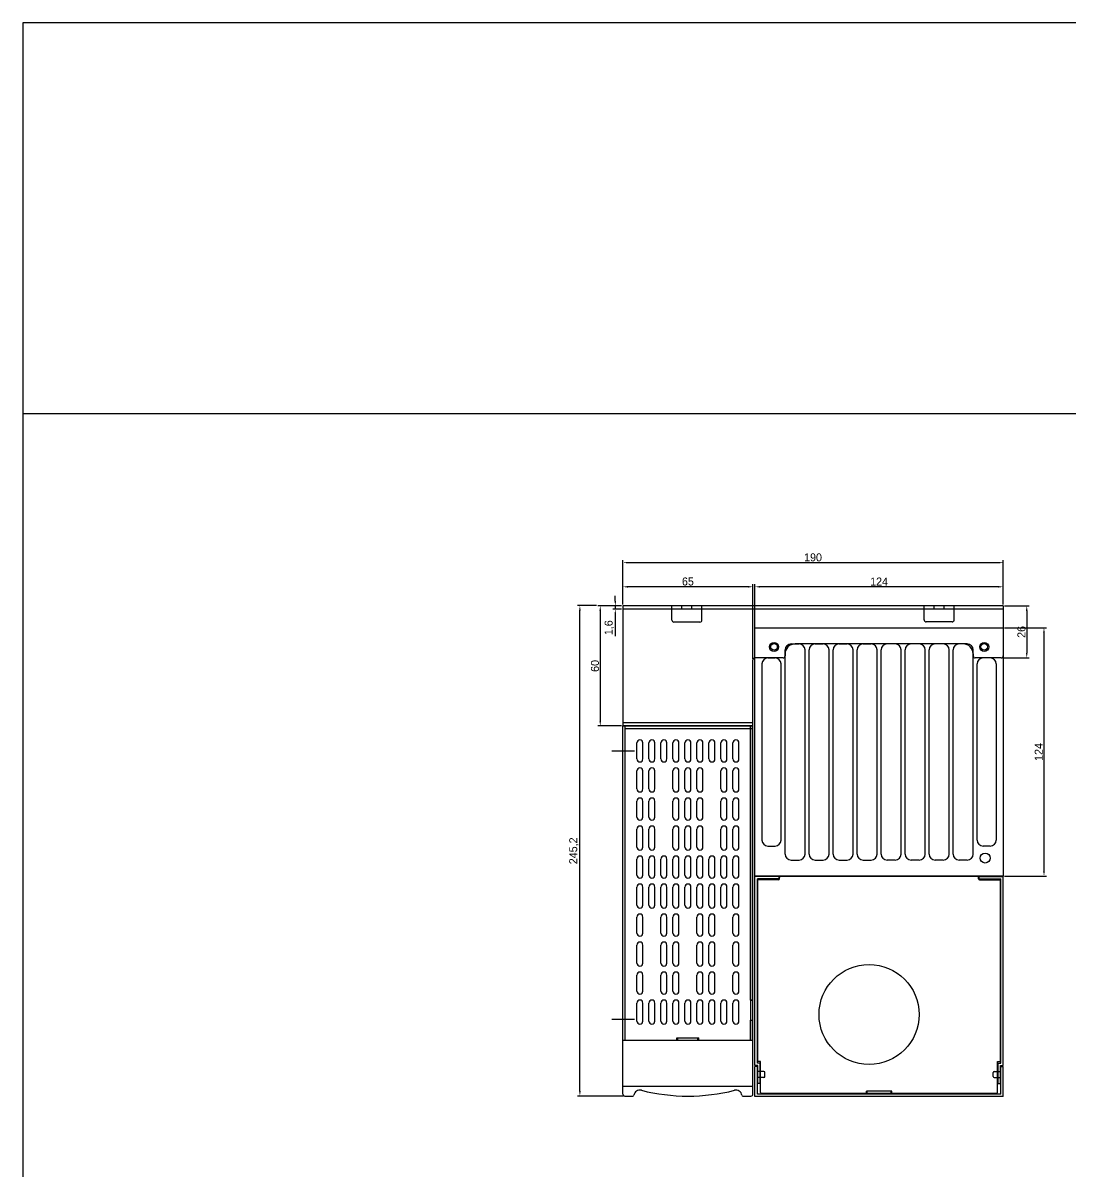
# Model space of a CAD drawing. Header units: millimetres. Extents: x 14468 to 16655, y -2998 to -1717.
# Drawn here: x 14468 to 14991, y -2291 to -1717 of the extents above; entities that cross this region are included whole.
import ezdxf

# ---------------------------------------------------------------- set-up
doc = ezdxf.new("R2010")
doc.units = ezdxf.units.MM
for name, color, linetype in [('CASE', 7, 'Continuous'), ('CASE BRACKET', 7, 'Continuous'), ('CASE COVER', 7, 'Continuous'), ('PCB BASE', 7, 'Continuous'), ('PCB BODY', 7, 'Continuous'), ('방열판', 7, 'Continuous')]:
    doc.layers.add(name, color=color, linetype=linetype)
doc.dimstyles.get("Standard").update_dxf_attribs({"dimtxt": 4, "dimasz": 2, "dimexe": 0.4, "dimexo": 0.9, "dimgap": 0.9, "dimtad": 1, "dimdsep": 46, "dimtxsty": 'Standard', "dimcen": 0.09, "dimclrd": 6, "dimclre": 6, "dimclrt": 4, "dimadec": 0, "dimazin": 2, "dimtfac": 1, "dimtofl": 0, "dimtmove": 0, "dimatfit": 3, "dimfxl": 1, "dimtolj": 1, "dimtzin": 0, "dimarcsym": 0})

# ---------------------------------------------------------------- blocks, each defined once
blk = doc.blocks.new('*D702')
at = {"color": 6, "lineweight": -2, "transparency": 16777216}
for p, q in [((14767.64, -2007.69), (14767.64, -1997.51)), ((14830.14, -1998.76), (14770.14, -1998.76)), ((14832.64, -2034.7), (14832.64, -1997.51))]:
    blk.add_line(p, q, dxfattribs=at)
at = {"color": 6, "transparency": 16777216}
for points in [[(14770.14, -1998.35), (14770.14, -1999.18), (14767.64, -1998.76)], [(14830.14, -1998.35), (14830.14, -1999.18), (14832.64, -1998.76)]]:
    blk.add_solid(points, dxfattribs=at)
at = {"layer": 'Defpoints', "color": 0, "transparency": 16777216}
for p in [(14767.64, -1998.76), (14767.64, -2008.32), (14832.64, -2035.32)]:
    blk.add_point(p, dxfattribs=at)
at = {"color": 1, "transparency": 16777216, "insert": (14800.14, -1996.14), "char_height": 4, "attachment_point": 5}
blk.add_mtext('65', dxfattribs=at)
blk = doc.blocks.new('*D872')
at = {"color": 6, "lineweight": -2, "transparency": 16777216}
for p, q in [((14767.64, -2002.29), (14767.64, -1985.46)), ((14955.14, -1986.71), (14770.14, -1986.71)), ((14957.64, -2007.69), (14957.64, -1985.46))]:
    blk.add_line(p, q, dxfattribs=at)
at = {"color": 6, "transparency": 16777216}
for points in [[(14770.14, -1986.29), (14770.14, -1987.12), (14767.64, -1986.71)], [(14955.14, -1986.29), (14955.14, -1987.12), (14957.64, -1986.71)]]:
    blk.add_solid(points, dxfattribs=at)
at = {"layer": 'Defpoints', "color": 0, "transparency": 16777216}
for p in [(14767.64, -1986.71), (14767.64, -2002.92), (14957.64, -2008.32)]:
    blk.add_point(p, dxfattribs=at)
at = {"color": 1, "transparency": 16777216, "insert": (14862.64, -1984.08), "char_height": 4, "attachment_point": 5}
blk.add_mtext('190', dxfattribs=at)
blk = doc.blocks.new('*D873')
at = {"color": 6, "lineweight": -2, "transparency": 16777216}
for p, q in [((14833.64, -2023.09), (14833.64, -1997.51)), ((14955.14, -1998.76), (14836.14, -1998.76)), ((14957.64, -2007.69), (14957.64, -1997.51))]:
    blk.add_line(p, q, dxfattribs=at)
at = {"color": 6, "transparency": 16777216}
for points in [[(14836.14, -1998.35), (14836.14, -1999.18), (14833.64, -1998.76)], [(14955.14, -1998.35), (14955.14, -1999.18), (14957.64, -1998.76)]]:
    blk.add_solid(points, dxfattribs=at)
at = {"layer": 'Defpoints', "color": 0, "transparency": 16777216}
for p in [(14833.64, -1998.76), (14957.64, -2008.32), (14833.64, -2023.72)]:
    blk.add_point(p, dxfattribs=at)
at = {"color": 1, "transparency": 16777216, "insert": (14895.64, -1996.14), "char_height": 4, "attachment_point": 5}
blk.add_mtext('124', dxfattribs=at)
blk = doc.blocks.new('*D875')
at = {"color": 6, "lineweight": -2, "transparency": 16777216}
for p, q in [((14767.02, -2008.32), (14755.1, -2008.32)), ((14756.35, -2010.82), (14756.35, -2065.82)), ((14767.02, -2068.32), (14755.1, -2068.32))]:
    blk.add_line(p, q, dxfattribs=at)
at = {"color": 6, "transparency": 16777216}
for points in [[(14755.93, -2010.82), (14756.76, -2010.82), (14756.35, -2008.32)], [(14755.93, -2065.82), (14756.76, -2065.82), (14756.35, -2068.32)]]:
    blk.add_solid(points, dxfattribs=at)
at = {"layer": 'Defpoints', "color": 0, "transparency": 16777216}
for p in [(14767.64, -2008.32), (14756.35, -2068.32), (14767.64, -2068.32)]:
    blk.add_point(p, dxfattribs=at)
at = {"color": 1, "transparency": 16777216, "insert": (14753.72, -2038.32), "char_height": 4, "attachment_point": 5, "rotation": 90}
blk.add_mtext('60', dxfattribs=at)
blk = doc.blocks.new('*D876')
at = {"color": 6, "lineweight": -2, "transparency": 16777216}
for p, q in [((14763.86, -2005.82), (14763.86, -2003.32)), ((14767.02, -2008.32), (14762.61, -2008.32)), ((14767.02, -2009.92), (14762.61, -2009.92)), ((14763.86, -2008.32), (14763.86, -2009.92)), ((14763.86, -2012.42), (14763.86, -2023.5))]:
    blk.add_line(p, q, dxfattribs=at)
at = {"color": 6, "transparency": 16777216}
for points in [[(14763.44, -2005.82), (14764.27, -2005.82), (14763.86, -2008.32)], [(14763.44, -2012.42), (14764.27, -2012.42), (14763.86, -2009.92)]]:
    blk.add_solid(points, dxfattribs=at)
at = {"layer": 'Defpoints', "color": 0, "transparency": 16777216}
for p in [(14763.86, -2009.92), (14767.64, -2008.32), (14767.64, -2009.92)]:
    blk.add_point(p, dxfattribs=at)
at = {"color": 1, "transparency": 16777216, "insert": (14760.9, -2019.21), "char_height": 4, "attachment_point": 5, "rotation": 90}
blk.add_mtext('1,6', dxfattribs=at)
blk = doc.blocks.new('*D703')
at = {"color": 6, "lineweight": -2, "transparency": 16777216}
for p, q in [((14754.47, -2008.12), (14744.92, -2008.12)), ((14746.17, -2250.82), (14746.17, -2010.62)), ((14768.02, -2253.32), (14744.92, -2253.32))]:
    blk.add_line(p, q, dxfattribs=at)
at = {"color": 6, "transparency": 16777216}
for points in [[(14745.76, -2010.62), (14746.59, -2010.62), (14746.17, -2008.12)], [(14745.76, -2250.82), (14746.59, -2250.82), (14746.17, -2253.32)]]:
    blk.add_solid(points, dxfattribs=at)
at = {"layer": 'Defpoints', "color": 0, "transparency": 16777216}
for p in [(14746.17, -2008.12), (14755.1, -2008.12), (14768.64, -2253.32)]:
    blk.add_point(p, dxfattribs=at)
at = {"color": 1, "transparency": 16777216, "insert": (14743.22, -2130.72), "char_height": 4, "attachment_point": 5, "rotation": 90}
blk.add_mtext('245,2', dxfattribs=at)
blk = doc.blocks.new('*D877')
at = {"color": 6, "lineweight": -2, "transparency": 16777216}
for p, q in [((14958.27, -2019.32), (14979.26, -2019.32)), ((14978.01, -2021.82), (14978.01, -2140.82)), ((14958.27, -2143.32), (14979.26, -2143.32))]:
    blk.add_line(p, q, dxfattribs=at)
at = {"color": 6, "transparency": 16777216}
for points in [[(14977.59, -2021.82), (14978.42, -2021.82), (14978.01, -2019.32)], [(14977.59, -2140.82), (14978.42, -2140.82), (14978.01, -2143.32)]]:
    blk.add_solid(points, dxfattribs=at)
at = {"layer": 'Defpoints', "color": 0, "transparency": 16777216}
for p in [(14957.64, -2019.32), (14957.64, -2143.32), (14978.01, -2143.32)]:
    blk.add_point(p, dxfattribs=at)
at = {"color": 1, "transparency": 16777216, "insert": (14975.38, -2081.32), "char_height": 4, "attachment_point": 5, "rotation": 90}
blk.add_mtext('124', dxfattribs=at)
blk = doc.blocks.new('*D879')
at = {"color": 6, "lineweight": -2, "transparency": 16777216}
for p, q in [((14958.27, -2008.32), (14970.65, -2008.32)), ((14969.4, -2010.82), (14969.4, -2031.82)), ((14957.27, -2034.32), (14970.65, -2034.32))]:
    blk.add_line(p, q, dxfattribs=at)
at = {"color": 6, "transparency": 16777216}
for points in [[(14968.98, -2010.82), (14969.82, -2010.82), (14969.4, -2008.32)], [(14968.98, -2031.82), (14969.82, -2031.82), (14969.4, -2034.32)]]:
    blk.add_solid(points, dxfattribs=at)
at = {"layer": 'Defpoints', "color": 0, "transparency": 16777216}
for p in [(14957.64, -2008.32), (14956.64, -2034.32), (14969.4, -2034.32)]:
    blk.add_point(p, dxfattribs=at)
at = {"color": 1, "transparency": 16777216, "insert": (14966.77, -2021.32), "char_height": 4, "attachment_point": 5, "rotation": 90}
blk.add_mtext('26', dxfattribs=at)

msp = doc.modelspace()

# ---------------------------------------------------------------- linework, layer by layer
for p, q in [((16655.074, -1716.982), (14467.967, -1716.982)), ((14467.967, -1716.982), (14467.967, -2998.249)), ((16655.074, -1912.257), (14467.967, -1912.257))]:
    msp.add_line(p, q)
at = {"layer": 'CASE'}
for p, q in [((14767.643, -2225.319), (14767.643, -2068.319)), ((14767.643, -2068.319), (14832.643, -2068.319)), ((14768.843, -2225.319), (14768.843, -2068.319)), ((14768.843, -2069.519), (14832.543, -2069.519)), ((14831.343, -2205.319), (14831.343, -2068.319)), ((14831.443, -2068.319), (14831.443, -2205.319)), ((14831.443, -2069.619), (14832.643, -2069.619)), ((14832.543, -2069.519), (14832.543, -2068.319)), ((14832.643, -2225.319), (14832.643, -2068.319)), ((14774.64, -2084.821), (14774.64, -2076.821)), ((14777.64, -2084.821), (14777.64, -2076.821)), ((14780.64, -2084.821), (14780.64, -2076.821)), ((14783.64, -2084.821), (14783.64, -2076.821)), ((14786.64, -2084.821), (14786.64, -2076.821)), ((14789.64, -2084.821), (14789.64, -2076.821)), ((14792.64, -2084.821), (14792.64, -2076.821)), ((14795.64, -2084.821), (14795.64, -2076.821)), ((14798.64, -2084.821), (14798.64, -2076.821)), ((14801.64, -2084.821), (14801.64, -2076.821)), ((14804.64, -2084.821), (14804.64, -2076.821)), ((14807.64, -2084.821), (14807.64, -2076.821)), ((14810.64, -2084.821), (14810.64, -2076.821)), ((14813.64, -2084.821), (14813.64, -2076.821)), ((14816.64, -2084.821), (14816.64, -2076.821)), ((14819.64, -2084.821), (14819.64, -2076.821)), ((14822.64, -2084.821), (14822.64, -2076.821)), ((14825.64, -2084.821), (14825.64, -2076.821)), ((14762.138, -2080.819), (14773.39, -2080.819)), ((14774.64, -2099.821), (14774.64, -2090.821)), ((14777.64, -2099.821), (14777.64, -2090.821)), ((14780.64, -2099.821), (14780.64, -2090.821)), ((14783.64, -2099.821), (14783.64, -2090.821)), ((14792.64, -2099.821), (14792.64, -2090.821)), ((14795.64, -2099.821), (14795.64, -2090.821)), ((14798.64, -2099.821), (14798.64, -2090.821)), ((14801.64, -2099.821), (14801.64, -2090.821)), ((14804.64, -2099.821), (14804.64, -2090.821)), ((14807.64, -2099.821), (14807.64, -2090.821)), ((14816.64, -2099.821), (14816.64, -2090.821)), ((14819.64, -2099.821), (14819.64, -2090.821)), ((14822.64, -2099.821), (14822.64, -2090.821)), ((14825.64, -2099.821), (14825.64, -2090.821)), ((14774.64, -2113.821), (14774.64, -2105.821)), ((14777.64, -2113.821), (14777.64, -2105.821)), ((14780.64, -2113.821), (14780.64, -2105.821)), ((14783.64, -2113.821), (14783.64, -2105.821)), ((14792.64, -2113.821), (14792.64, -2105.821)), ((14795.64, -2113.821), (14795.64, -2105.821)), ((14798.64, -2113.821), (14798.64, -2105.821)), ((14801.64, -2113.821), (14801.64, -2105.821)), ((14804.64, -2113.821), (14804.64, -2105.821)), ((14807.64, -2113.821), (14807.64, -2105.821)), ((14816.64, -2113.821), (14816.64, -2105.821)), ((14819.64, -2113.821), (14819.64, -2105.821)), ((14822.64, -2113.821), (14822.64, -2105.821)), ((14825.64, -2113.821), (14825.64, -2105.821)), ((14774.64, -2128.821), (14774.64, -2119.821)), ((14777.64, -2128.821), (14777.64, -2119.821)), ((14780.64, -2128.821), (14780.64, -2119.821)), ((14783.64, -2128.821), (14783.64, -2119.821)), ((14792.64, -2128.821), (14792.64, -2119.821)), ((14795.64, -2128.821), (14795.64, -2119.821)), ((14798.64, -2128.821), (14798.64, -2119.821)), ((14801.64, -2128.821), (14801.64, -2119.821)), ((14804.64, -2128.821), (14804.64, -2119.821)), ((14807.64, -2128.821), (14807.64, -2119.821)), ((14816.64, -2128.821), (14816.64, -2119.821)), ((14819.64, -2128.821), (14819.64, -2119.821)), ((14822.64, -2128.821), (14822.64, -2119.821)), ((14825.64, -2128.821), (14825.64, -2119.821)), ((14774.64, -2142.821), (14774.64, -2134.821)), ((14777.64, -2142.821), (14777.64, -2134.821)), ((14780.64, -2142.821), (14780.64, -2134.821)), ((14783.64, -2142.821), (14783.64, -2134.821)), ((14786.64, -2142.821), (14786.64, -2134.821)), ((14789.64, -2142.821), (14789.64, -2134.821)), ((14792.64, -2142.821), (14792.64, -2134.821)), ((14795.64, -2142.821), (14795.64, -2134.821)), ((14798.64, -2142.821), (14798.64, -2134.821)), ((14801.64, -2142.821), (14801.64, -2134.821)), ((14804.64, -2142.821), (14804.64, -2134.821)), ((14807.64, -2142.821), (14807.64, -2134.821)), ((14810.64, -2142.821), (14810.64, -2134.821)), ((14813.64, -2142.821), (14813.64, -2134.821)), ((14816.64, -2142.821), (14816.64, -2134.821)), ((14819.64, -2142.821), (14819.64, -2134.821)), ((14822.64, -2142.821), (14822.64, -2134.821)), ((14825.64, -2142.821), (14825.64, -2134.821)), ((14845.643, -2143.519), (14833.643, -2143.519)), ((14833.643, -2238.019), (14833.643, -2143.519)), ((14845.643, -2144.719), (14834.843, -2144.719)), ((14834.843, -2236.819), (14834.843, -2144.719)), ((14845.443, -2145.219), (14835.043, -2145.219)), ((14835.043, -2236.019), (14835.043, -2145.219)), ((14845.643, -2144.719), (14845.643, -2143.519)), ((14845.943, -2144.719), (14845.943, -2144.019)), ((14944.843, -2143.519), (14846.443, -2143.519)), ((14945.343, -2144.719), (14945.343, -2144.019)), ((14945.643, -2143.519), (14957.643, -2143.519)), ((14945.643, -2144.719), (14945.643, -2143.519)), ((14945.643, -2144.719), (14956.443, -2144.719)), ((14945.843, -2145.219), (14956.243, -2145.219)), ((14956.243, -2236.019), (14956.243, -2145.219)), ((14956.443, -2236.819), (14956.443, -2144.719)), ((14957.643, -2238.019), (14957.643, -2143.519)), ((14774.64, -2157.821), (14774.64, -2148.821)), ((14777.64, -2157.821), (14777.64, -2148.821)), ((14780.64, -2157.821), (14780.64, -2148.821)), ((14783.64, -2157.821), (14783.64, -2148.821)), ((14786.64, -2157.821), (14786.64, -2148.821)), ((14789.64, -2157.821), (14789.64, -2148.821)), ((14792.64, -2157.821), (14792.64, -2148.821)), ((14795.64, -2157.821), (14795.64, -2148.821)), ((14798.64, -2157.821), (14798.64, -2148.821)), ((14801.64, -2157.821), (14801.64, -2148.821)), ((14804.64, -2157.821), (14804.64, -2148.821)), ((14807.64, -2157.821), (14807.64, -2148.821)), ((14810.64, -2157.821), (14810.64, -2148.821)), ((14813.64, -2157.821), (14813.64, -2148.821)), ((14816.64, -2157.821), (14816.64, -2148.821)), ((14819.64, -2157.821), (14819.64, -2148.821)), ((14822.64, -2157.821), (14822.64, -2148.821)), ((14825.64, -2157.821), (14825.64, -2148.821)), ((14774.64, -2171.821), (14774.64, -2163.821)), ((14777.64, -2171.821), (14777.64, -2163.821)), ((14786.64, -2171.821), (14786.64, -2163.821)), ((14789.64, -2171.821), (14789.64, -2163.821)), ((14792.64, -2171.821), (14792.64, -2163.821)), ((14795.64, -2171.821), (14795.64, -2163.821)), ((14804.64, -2171.821), (14804.64, -2163.821)), ((14807.64, -2171.821), (14807.64, -2163.821)), ((14810.64, -2171.821), (14810.64, -2163.821)), ((14813.64, -2171.821), (14813.64, -2163.821)), ((14822.64, -2171.821), (14822.64, -2163.821)), ((14825.64, -2171.821), (14825.64, -2163.821)), ((14774.64, -2186.821), (14774.64, -2177.821)), ((14777.64, -2186.821), (14777.64, -2177.821)), ((14786.64, -2186.821), (14786.64, -2177.821)), ((14789.64, -2186.821), (14789.64, -2177.821)), ((14792.64, -2186.821), (14792.64, -2177.821)), ((14795.64, -2186.821), (14795.64, -2177.821)), ((14804.64, -2186.821), (14804.64, -2177.821)), ((14807.64, -2186.821), (14807.64, -2177.821)), ((14810.64, -2186.821), (14810.64, -2177.821)), ((14813.64, -2186.821), (14813.64, -2177.821)), ((14822.64, -2186.821), (14822.64, -2177.821)), ((14825.64, -2186.821), (14825.64, -2177.821)), ((14774.64, -2200.821), (14774.64, -2192.821)), ((14777.64, -2200.821), (14777.64, -2192.821)), ((14786.64, -2200.821), (14786.64, -2192.821)), ((14789.64, -2200.821), (14789.64, -2192.821)), ((14792.64, -2200.821), (14792.64, -2192.821)), ((14795.64, -2200.821), (14795.64, -2192.821)), ((14804.64, -2200.821), (14804.64, -2192.821)), ((14807.64, -2200.821), (14807.64, -2192.821)), ((14810.64, -2200.821), (14810.64, -2192.821)), ((14813.64, -2200.821), (14813.64, -2192.821)), ((14822.64, -2200.821), (14822.64, -2192.821)), ((14825.64, -2200.821), (14825.64, -2192.821)), ((14774.64, -2215.821), (14774.64, -2206.821)), ((14777.64, -2215.821), (14777.64, -2206.821)), ((14780.64, -2215.821), (14780.64, -2206.821)), ((14783.64, -2215.821), (14783.64, -2206.821)), ((14786.64, -2215.821), (14786.64, -2206.821)), ((14789.64, -2215.821), (14789.64, -2206.821)), ((14792.64, -2215.821), (14792.64, -2206.821)), ((14795.64, -2215.821), (14795.64, -2206.821)), ((14798.64, -2215.821), (14798.64, -2206.821)), ((14801.64, -2215.821), (14801.64, -2206.821)), ((14804.64, -2215.821), (14804.64, -2206.821)), ((14807.64, -2215.821), (14807.64, -2206.821)), ((14810.64, -2215.821), (14810.64, -2206.821)), ((14813.64, -2215.821), (14813.64, -2206.821)), ((14816.64, -2215.821), (14816.64, -2206.821)), ((14819.64, -2215.821), (14819.64, -2206.821)), ((14822.64, -2215.821), (14822.64, -2206.821)), ((14825.64, -2215.821), (14825.64, -2206.821)), ((14831.343, -2205.319), (14832.543, -2205.319)), ((14831.443, -2205.219), (14832.643, -2205.219)), ((14831.443, -2205.319), (14831.443, -2215.319)), ((14832.543, -2215.319), (14832.543, -2205.319)), ((14762.138, -2214.819), (14773.39, -2214.819)), ((14831.343, -2215.319), (14832.543, -2215.319)), ((14831.343, -2225.319), (14831.343, -2215.319)), ((14831.443, -2215.319), (14831.443, -2225.319)), ((14831.443, -2215.419), (14832.643, -2215.419)), ((14767.643, -2225.319), (14794.643, -2225.319)), ((14767.643, -2225.319), (14794.643, -2225.319)), ((14794.643, -2224.119), (14805.643, -2224.119)), ((14794.643, -2225.319), (14794.643, -2224.119)), ((14795.143, -2225.319), (14795.143, -2224.119)), ((14795.143, -2225.319), (14805.143, -2225.319)), ((14805.143, -2225.319), (14805.143, -2224.119)), ((14805.643, -2225.319), (14805.643, -2224.119)), ((14805.643, -2225.319), (14832.643, -2225.319)), ((14805.643, -2225.319), (14832.643, -2225.319)), ((14836.243, -2236.819), (14834.843, -2236.819)), ((14836.443, -2236.019), (14835.043, -2236.019)), ((14836.243, -2247.019), (14836.243, -2236.819)), ((14836.443, -2251.519), (14836.443, -2236.019)), ((14954.843, -2251.519), (14954.843, -2236.019)), ((14954.843, -2236.019), (14956.243, -2236.019)), ((14955.043, -2247.019), (14955.043, -2236.819)), ((14955.043, -2236.819), (14956.443, -2236.819)), ((14835.043, -2238.019), (14833.643, -2238.019)), ((14835.043, -2247.019), (14835.043, -2238.019)), ((14956.243, -2247.019), (14956.243, -2238.019)), ((14956.243, -2238.019), (14957.643, -2238.019)), ((14836.243, -2247.019), (14835.043, -2247.019)), ((14955.043, -2247.019), (14956.243, -2247.019)), ((14889.343, -2252.019), (14836.943, -2252.019)), ((14901.943, -2250.819), (14889.343, -2250.819)), ((14889.343, -2252.019), (14889.343, -2250.819)), ((14889.643, -2252.019), (14889.643, -2250.819)), ((14901.643, -2252.019), (14889.643, -2252.019)), ((14901.643, -2252.019), (14901.643, -2250.819)), ((14901.943, -2252.019), (14901.943, -2250.819)), ((14954.343, -2252.019), (14901.943, -2252.019))]:
    msp.add_line(p, q, dxfattribs=at)
msp.add_circle((14890.643, -2212.519), 25, dxfattribs=at)
for centre, radius, start, end in [((14776.14, -2076.821), 1.5, 0, 180), ((14782.14, -2076.821), 1.5, 0, 180), ((14788.14, -2076.821), 1.5, 0, 180), ((14794.14, -2076.821), 1.5, 0, 180), ((14800.14, -2076.821), 1.5, 0, 180), ((14806.14, -2076.821), 1.5, 0, 180), ((14812.14, -2076.821), 1.5, 0, 180), ((14818.14, -2076.821), 1.5, 0, 180), ((14824.14, -2076.821), 1.5, 0, 180), ((14776.14, -2084.821), 1.5, 180, 0), ((14782.14, -2084.821), 1.5, 180, 0), ((14788.14, -2084.821), 1.5, 180, 0), ((14794.14, -2084.821), 1.5, 180, 0), ((14800.14, -2084.821), 1.5, 180, 0), ((14806.14, -2084.821), 1.5, 180, 0), ((14812.14, -2084.821), 1.5, 180, 0), ((14818.14, -2084.821), 1.5, 180, 0), ((14824.14, -2084.821), 1.5, 180, 0), ((14776.14, -2090.821), 1.5, 0, 180), ((14782.14, -2090.821), 1.5, 0, 180), ((14794.14, -2090.821), 1.5, 0, 180), ((14800.14, -2090.821), 1.5, 0, 180), ((14806.14, -2090.821), 1.5, 0, 180), ((14818.14, -2090.821), 1.5, 0, 180), ((14824.14, -2090.821), 1.5, 0, 180), ((14776.14, -2099.821), 1.5, 180, 0), ((14782.14, -2099.821), 1.5, 180, 0), ((14794.14, -2099.821), 1.5, 180, 0), ((14800.14, -2099.821), 1.5, 180, 0), ((14806.14, -2099.821), 1.5, 180, 0), ((14818.14, -2099.821), 1.5, 180, 0), ((14824.14, -2099.821), 1.5, 180, 0), ((14776.14, -2105.821), 1.5, 0, 180), ((14782.14, -2105.821), 1.5, 0, 180), ((14794.14, -2105.821), 1.5, 0, 180), ((14800.14, -2105.821), 1.5, 0, 180), ((14806.14, -2105.821), 1.5, 0, 180), ((14818.14, -2105.821), 1.5, 0, 180), ((14824.14, -2105.821), 1.5, 0, 180), ((14776.14, -2113.821), 1.5, 180, 0), ((14782.14, -2113.821), 1.5, 180, 0), ((14794.14, -2113.821), 1.5, 180, 0), ((14800.14, -2113.821), 1.5, 180, 0), ((14806.14, -2113.821), 1.5, 180, 0), ((14818.14, -2113.821), 1.5, 180, 0), ((14824.14, -2113.821), 1.5, 180, 0), ((14776.14, -2119.821), 1.5, 0, 180), ((14782.14, -2119.821), 1.5, 0, 180), ((14794.14, -2119.821), 1.5, 0, 180), ((14800.14, -2119.821), 1.5, 0, 180), ((14806.14, -2119.821), 1.5, 0, 180), ((14818.14, -2119.821), 1.5, 0, 180), ((14824.14, -2119.821), 1.5, 0, 180), ((14776.14, -2128.821), 1.5, 180, 0), ((14776.14, -2134.821), 1.5, 0, 180), ((14782.14, -2128.821), 1.5, 180, 0), ((14782.14, -2134.821), 1.5, 0, 180), ((14788.14, -2134.821), 1.5, 0, 180), ((14794.14, -2128.821), 1.5, 180, 0), ((14794.14, -2134.821), 1.5, 0, 180), ((14800.14, -2128.821), 1.5, 180, 0), ((14800.14, -2134.821), 1.5, 0, 180), ((14806.14, -2128.821), 1.5, 180, 0), ((14806.14, -2134.821), 1.5, 0, 180), ((14812.14, -2134.821), 1.5, 0, 180), ((14818.14, -2128.821), 1.5, 180, 0), ((14818.14, -2134.821), 1.5, 0, 180), ((14824.14, -2128.821), 1.5, 180, 0), ((14824.14, -2134.821), 1.5, 0, 180), ((14776.14, -2142.821), 1.5, 180, 0), ((14782.14, -2142.821), 1.5, 180, 0), ((14788.14, -2142.821), 1.5, 180, 0), ((14794.14, -2142.821), 1.5, 180, 0), ((14800.14, -2142.821), 1.5, 180, 0), ((14806.14, -2142.821), 1.5, 180, 0), ((14812.14, -2142.821), 1.5, 180, 0), ((14818.14, -2142.821), 1.5, 180, 0), ((14824.14, -2142.821), 1.5, 180, 0), ((14845.443, -2144.719), 0.5, 270, 0), ((14846.443, -2144.019), 0.5, 90, 180), ((14944.843, -2144.019), 0.5, 0, 90), ((14945.843, -2144.719), 0.5, 180, 270), ((14776.14, -2148.821), 1.5, 0, 180), ((14782.14, -2148.821), 1.5, 0, 180), ((14788.14, -2148.821), 1.5, 0, 180), ((14794.14, -2148.821), 1.5, 0, 180), ((14800.14, -2148.821), 1.5, 0, 180), ((14806.14, -2148.821), 1.5, 0, 180), ((14812.14, -2148.821), 1.5, 0, 180), ((14818.14, -2148.821), 1.5, 0, 180), ((14824.14, -2148.821), 1.5, 0, 180), ((14776.14, -2157.821), 1.5, 180, 0), ((14776.14, -2163.821), 1.5, 0, 180), ((14782.14, -2157.821), 1.5, 180, 0), ((14788.14, -2157.821), 1.5, 180, 0), ((14788.14, -2163.821), 1.5, 0, 180), ((14794.14, -2157.821), 1.5, 180, 0), ((14794.14, -2163.821), 1.5, 0, 180), ((14800.14, -2157.821), 1.5, 180, 0), ((14806.14, -2157.821), 1.5, 180, 0), ((14806.14, -2163.821), 1.5, 0, 180), ((14812.14, -2157.821), 1.5, 180, 0), ((14812.14, -2163.821), 1.5, 0, 180), ((14818.14, -2157.821), 1.5, 180, 0), ((14824.14, -2157.821), 1.5, 180, 0), ((14824.14, -2163.821), 1.5, 0, 180), ((14776.14, -2171.821), 1.5, 180, 0), ((14788.14, -2171.821), 1.5, 180, 0), ((14794.14, -2171.821), 1.5, 180, 0), ((14806.14, -2171.821), 1.5, 180, 0), ((14812.14, -2171.821), 1.5, 180, 0), ((14824.14, -2171.821), 1.5, 180, 0), ((14776.14, -2177.821), 1.5, 0, 180), ((14788.14, -2177.821), 1.5, 0, 180), ((14794.14, -2177.821), 1.5, 0, 180), ((14806.14, -2177.821), 1.5, 0, 180), ((14812.14, -2177.821), 1.5, 0, 180), ((14824.14, -2177.821), 1.5, 0, 180), ((14776.14, -2186.821), 1.5, 180, 0), ((14776.14, -2192.821), 1.5, 0, 180), ((14788.14, -2186.821), 1.5, 180, 0), ((14788.14, -2192.821), 1.5, 0, 180), ((14794.14, -2186.821), 1.5, 180, 0), ((14794.14, -2192.821), 1.5, 0, 180), ((14806.14, -2186.821), 1.5, 180, 0), ((14806.14, -2192.821), 1.5, 0, 180), ((14812.14, -2186.821), 1.5, 180, 0), ((14812.14, -2192.821), 1.5, 0, 180), ((14824.14, -2186.821), 1.5, 180, 0), ((14824.14, -2192.821), 1.5, 0, 180), ((14776.14, -2200.821), 1.5, 180, 0), ((14788.14, -2200.821), 1.5, 180, 0), ((14794.14, -2200.821), 1.5, 180, 0), ((14806.14, -2200.821), 1.5, 180, 0), ((14812.14, -2200.821), 1.5, 180, 0), ((14824.14, -2200.821), 1.5, 180, 0), ((14776.14, -2206.821), 1.5, 0, 180), ((14782.14, -2206.821), 1.5, 0, 180), ((14788.14, -2206.821), 1.5, 0, 180), ((14794.14, -2206.821), 1.5, 0, 180), ((14800.14, -2206.821), 1.5, 0, 180), ((14806.14, -2206.821), 1.5, 0, 180), ((14812.14, -2206.821), 1.5, 0, 180), ((14818.14, -2206.821), 1.5, 0, 180), ((14824.14, -2206.821), 1.5, 0, 180), ((14776.14, -2215.821), 1.5, 180, 0), ((14782.14, -2215.821), 1.5, 180, 0), ((14788.14, -2215.821), 1.5, 180, 0), ((14794.14, -2215.821), 1.5, 180, 0), ((14800.14, -2215.821), 1.5, 180, 0), ((14806.14, -2215.821), 1.5, 180, 0), ((14812.14, -2215.821), 1.5, 180, 0), ((14818.14, -2215.821), 1.5, 180, 0), ((14824.14, -2215.821), 1.5, 180, 0), ((14836.943, -2251.519), 0.5, 180, 270), ((14954.343, -2251.519), 0.5, 270, 0)]:
    msp.add_arc(centre, radius, start, end, dxfattribs=at)
at = {"layer": 'CASE BRACKET', "color": 2}
for p, q in [((14957.643, -2008.319), (14767.643, -2008.319)), ((14767.643, -2008.319), (14767.643, -2068.319)), ((14957.643, -2009.919), (14767.643, -2009.919)), ((14792.143, -2010.003), (14792.143, -2008.403)), ((14792.143, -2015.403), (14792.143, -2010.003)), ((14797.143, -2010.003), (14797.143, -2008.403)), ((14802.143, -2010.003), (14802.143, -2008.403)), ((14807.143, -2010.003), (14807.143, -2008.403)), ((14807.143, -2015.403), (14807.143, -2010.003)), ((14918.143, -2009.919), (14918.143, -2008.319)), ((14918.143, -2015.319), (14918.143, -2009.919)), ((14923.143, -2009.919), (14923.143, -2008.319)), ((14928.143, -2009.919), (14928.143, -2008.319)), ((14933.143, -2009.919), (14933.143, -2008.319)), ((14933.143, -2015.319), (14933.143, -2009.919)), ((14957.643, -2008.319), (14957.643, -2033.32)), ((14806.143, -2016.403), (14793.143, -2016.403)), ((14932.143, -2016.319), (14919.143, -2016.319)), ((14937.643, -2027.32), (14853.643, -2027.32)), ((14832.643, -2068.319), (14832.643, -2035.32)), ((14847.643, -2034.32), (14833.643, -2034.32)), ((14848.643, -2032.32), (14848.643, -2033.32)), ((14942.643, -2032.32), (14942.643, -2033.32)), ((14956.643, -2034.32), (14943.643, -2034.32)), ((14832.643, -2066.719), (14767.643, -2066.719)), ((14832.643, -2068.319), (14767.643, -2068.319))]:
    msp.add_line(p, q, dxfattribs=at)
for centre in [(14843.143, -2028.819), (14948.143, -2028.819)]:
    msp.add_circle(centre, 2.25, dxfattribs=at)
for centre, radius, start, end in [((14793.143, -2015.403), 1, 180, 270), ((14806.143, -2015.403), 1, 270, 0), ((14919.143, -2015.319), 1, 180, 270), ((14932.143, -2015.319), 1, 270, 0), ((14853.643, -2032.32), 5, 90, 180), ((14937.643, -2032.32), 5, 0, 90), ((14833.643, -2035.32), 1, 90, 180), ((14847.643, -2033.32), 1, 270, 0), ((14943.643, -2033.32), 1, 180, 270), ((14956.643, -2033.32), 1, 270, 0)]:
    msp.add_arc(centre, radius, start, end, dxfattribs=at)
at = {"layer": 'CASE COVER'}
for p, q in [((14833.643, -2253.519), (14833.643, -2238.519)), ((14834.843, -2238.519), (14833.643, -2238.519)), ((14834.843, -2252.319), (14834.843, -2238.519)), ((14838.143, -2241.019), (14834.843, -2241.019)), ((14838.643, -2243.519), (14838.643, -2241.519)), ((14952.643, -2243.519), (14952.643, -2241.519)), ((14953.143, -2241.019), (14956.443, -2241.019)), ((14956.443, -2252.319), (14956.443, -2238.519)), ((14956.443, -2238.519), (14957.643, -2238.519)), ((14957.643, -2253.519), (14957.643, -2238.519)), ((14838.143, -2244.019), (14834.843, -2244.019)), ((14953.143, -2244.019), (14956.443, -2244.019)), ((14957.643, -2253.519), (14833.643, -2253.519)), ((14956.443, -2252.319), (14834.843, -2252.319))]:
    msp.add_line(p, q, dxfattribs=at)
for centre, start, end in [((14838.143, -2241.519), 0, 90), ((14953.143, -2241.519), 90, 180), ((14838.143, -2243.519), 270, 0), ((14953.143, -2243.519), 180, 270)]:
    msp.add_arc(centre, 0.5, start, end, dxfattribs=at)
at = {"layer": 'PCB BASE'}
for p, q in [((14767.643, -2248.319), (14767.643, -2225.319)), ((14767.643, -2225.319), (14832.643, -2225.319)), ((14832.643, -2248.319), (14832.643, -2225.319)), ((14767.643, -2248.319), (14832.643, -2248.319))]:
    msp.add_line(p, q, dxfattribs=at)
at = {"layer": 'PCB BODY'}
for p, q in [((14767.643, -2248.319), (14832.643, -2248.319)), ((14767.643, -2252.318), (14767.643, -2248.319)), ((14832.643, -2252.318), (14832.643, -2248.319)), ((14768.643, -2253.318), (14772.679, -2253.318)), ((14827.608, -2253.318), (14831.643, -2253.318))]:
    msp.add_line(p, q, dxfattribs=at)
for centre, radius, start, end in [((14768.643, -2252.318), 1, 180, 270), ((14772.679, -2252.818), 0.5, 270, 351.786789), ((14776.143, -2253.318), 3, 75.824196, 171.786789), ((14800.143, -2158.302), 95, 255.824196, 284.175804), ((14824.143, -2253.318), 3, 8.213211, 104.175804), ((14827.608, -2252.818), 0.5, 188.213211, 270), ((14831.643, -2252.318), 1, 270, 0)]:
    msp.add_arc(centre, radius, start, end, dxfattribs=at)
at = {"layer": '방열판', "ltscale": 10}
for p, q in [((14833.643, -2143.319), (14833.643, -2019.319)), ((14833.643, -2019.319), (14957.643, -2019.319)), ((14957.643, -2019.319), (14957.643, -2143.319)), ((14848.643, -2132.319), (14848.643, -2030.319)), ((14851.643, -2027.319), (14855.643, -2027.319)), ((14858.643, -2132.319), (14858.643, -2030.319)), ((14860.643, -2132.319), (14860.643, -2030.319)), ((14863.643, -2027.319), (14867.643, -2027.319)), ((14870.643, -2132.319), (14870.643, -2030.319)), ((14872.643, -2132.319), (14872.643, -2030.319)), ((14875.643, -2027.319), (14879.643, -2027.319)), ((14882.643, -2132.319), (14882.643, -2030.319)), ((14884.643, -2132.319), (14884.643, -2030.319)), ((14887.643, -2027.319), (14891.643, -2027.319)), ((14894.643, -2132.319), (14894.643, -2030.319)), ((14896.643, -2132.319), (14896.643, -2030.319)), ((14903.643, -2027.319), (14899.643, -2027.319)), ((14906.643, -2132.319), (14906.643, -2030.319)), ((14908.643, -2132.319), (14908.643, -2030.319)), ((14915.643, -2027.319), (14911.643, -2027.319)), ((14918.643, -2132.319), (14918.643, -2030.319)), ((14920.643, -2132.319), (14920.643, -2030.319)), ((14927.643, -2027.319), (14923.643, -2027.319)), ((14930.643, -2132.319), (14930.643, -2030.319)), ((14932.643, -2132.319), (14932.643, -2030.319)), ((14939.643, -2027.319), (14935.643, -2027.319)), ((14942.643, -2132.319), (14942.643, -2030.319)), ((14840.143, -2034.319), (14843.643, -2034.319)), ((14951.143, -2034.319), (14947.643, -2034.319)), ((14837.143, -2037.319), (14837.143, -2125.319)), ((14846.643, -2125.319), (14846.643, -2037.319)), ((14944.643, -2125.319), (14944.643, -2037.319)), ((14954.143, -2037.319), (14954.143, -2125.319)), ((14840.143, -2128.319), (14843.643, -2128.319)), ((14951.143, -2128.319), (14947.643, -2128.319)), ((14851.643, -2135.319), (14855.643, -2135.319)), ((14863.643, -2135.319), (14867.643, -2135.319)), ((14875.643, -2135.319), (14879.643, -2135.319)), ((14887.643, -2135.319), (14891.643, -2135.319)), ((14903.643, -2135.319), (14899.643, -2135.319)), ((14915.643, -2135.319), (14911.643, -2135.319)), ((14927.643, -2135.319), (14923.643, -2135.319)), ((14939.643, -2135.319), (14935.643, -2135.319)), ((14957.643, -2143.319), (14833.643, -2143.319))]:
    msp.add_line(p, q, dxfattribs=at)
at = {"layer": '방열판'}
for centre, radius in [((14843.143, -2028.819), 1.65), ((14948.143, -2028.819), 1.65), ((14948.643, -2134.319), 2.5)]:
    msp.add_circle(centre, radius, dxfattribs=at)
at = {"layer": '방열판', "ltscale": 10}
for centre, start, end in [((14851.643, -2030.319), 90, 180), ((14855.643, -2030.319), 0, 90), ((14863.643, -2030.319), 90, 180), ((14867.643, -2030.319), 0, 90), ((14875.643, -2030.319), 90, 180), ((14879.643, -2030.319), 0, 90), ((14887.643, -2030.319), 90, 180), ((14891.643, -2030.319), 0, 90), ((14899.643, -2030.319), 90, 180), ((14903.643, -2030.319), 0, 90), ((14911.643, -2030.319), 90, 180), ((14915.643, -2030.319), 0, 90), ((14923.643, -2030.319), 90, 180), ((14927.643, -2030.319), 0, 90), ((14935.643, -2030.319), 90, 180), ((14939.643, -2030.319), 0, 90), ((14840.143, -2037.319), 90, 180), ((14843.643, -2037.319), 0, 90), ((14947.643, -2037.319), 90, 180), ((14951.143, -2037.319), 0, 90), ((14840.143, -2125.319), 180, 270), ((14843.643, -2125.319), 270, 0), ((14947.643, -2125.319), 180, 270), ((14951.143, -2125.319), 270, 0), ((14851.643, -2132.319), 180, 270), ((14855.643, -2132.319), 270, 0), ((14863.643, -2132.319), 180, 270), ((14867.643, -2132.319), 270, 0), ((14875.643, -2132.319), 180, 270), ((14879.643, -2132.319), 270, 0), ((14887.643, -2132.319), 180, 270), ((14891.643, -2132.319), 270, 0), ((14899.643, -2132.319), 180, 270), ((14903.643, -2132.319), 270, 0), ((14911.643, -2132.319), 180, 270), ((14915.643, -2132.319), 270, 0), ((14923.643, -2132.319), 180, 270), ((14927.643, -2132.319), 270, 0), ((14935.643, -2132.319), 180, 270), ((14939.643, -2132.319), 270, 0)]:
    msp.add_arc(centre, 3, start, end, dxfattribs=at)

# ---------------------------------------------------------------- dimensions: what is measured, and where the dimension line sits
at = {"color": 2}
for base, p1, p2, picture, middle in [((14767.643, -1986.706), (14957.643, -2008.319), (14767.643, -2002.919), '*D872', (14862.643, -1984.081)), ((14767.643, -1998.763), (14832.643, -2035.32), (14767.643, -2008.319), '*D702', (14800.143, -1996.138)), ((14833.643, -1998.763), (14957.643, -2008.319), (14833.643, -2023.719), '*D873', (14895.643, -1996.138))]:
    dim = msp.add_linear_dim(base=base, p1=p1, p2=p2, dimstyle='Standard', override={"dimasz": 2.5, "dimexe": 1.25, "dimexo": 0.625, "dimgap": 0.625, "dimdsep": 44, "dimcen": 2.5, "dimclrt": 1, "dimazin": 0, "dimtofl": 1, "dimtolj": 0, "dimtzin": 8}, dxfattribs=at)
    dim.commit()
    dim.dimension.update_dxf_attribs({"geometry": picture, "text_midpoint": middle})
for base, p1, p2, picture, middle in [((14746.175, -2008.119), (14768.643, -2253.318), (14755.096, -2008.119), '*D703', (14743.217, -2130.719)), ((14763.857, -2009.919), (14767.643, -2008.319), (14767.643, -2009.919), '*D876', (14760.898, -2019.211)), ((14756.346, -2068.319), (14767.643, -2008.319), (14767.643, -2068.319), '*D875', (14753.721, -2038.319)), ((14969.398, -2034.32), (14957.643, -2008.319), (14956.643, -2034.32), '*D879', (14966.773, -2021.32)), ((14978.006, -2143.319), (14957.643, -2019.319), (14957.643, -2143.319), '*D877', (14975.381, -2081.319))]:
    dim = msp.add_linear_dim(base=base, p1=p1, p2=p2, angle=90, dimstyle='Standard', override={"dimasz": 2.5, "dimexe": 1.25, "dimexo": 0.625, "dimgap": 0.625, "dimdsep": 44, "dimcen": 2.5, "dimclrt": 1, "dimazin": 0, "dimtofl": 1, "dimtolj": 0, "dimtzin": 8}, dxfattribs=at)
    dim.commit()
    dim.dimension.update_dxf_attribs({"geometry": picture, "text_midpoint": middle})

doc.saveas('drawing.dxf')
